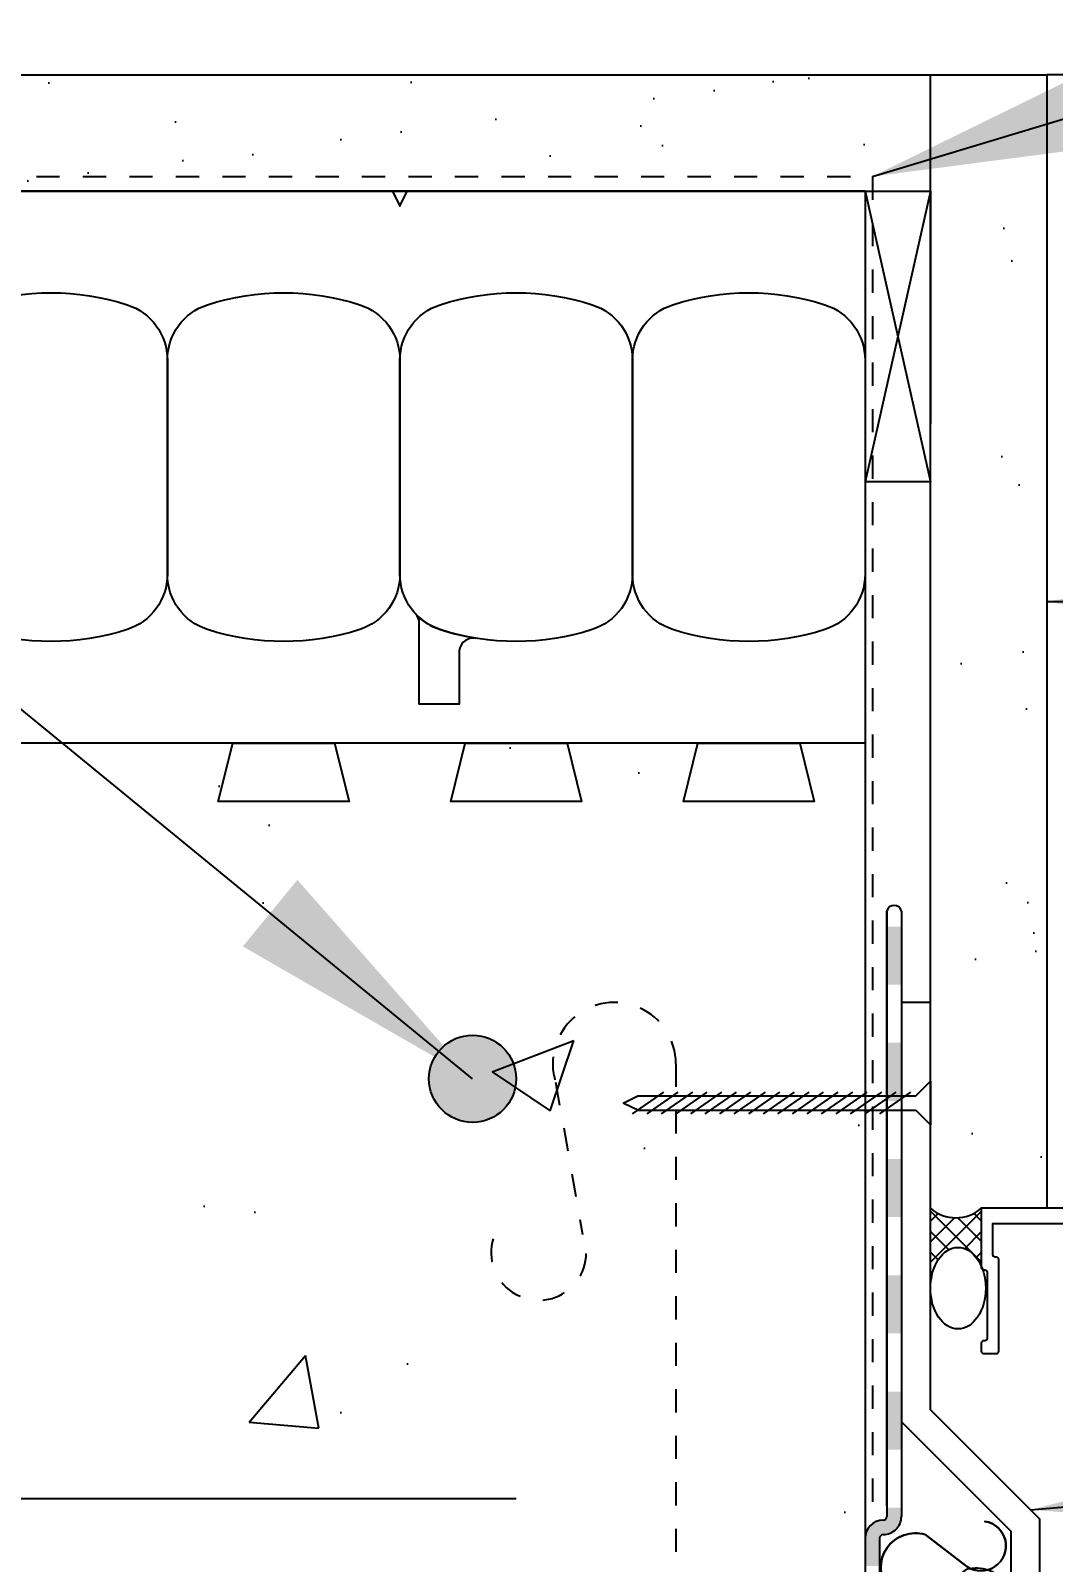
# Model space of a CAD drawing. Header units: inches. Extents: x 2872 to 2928.1, y 452.5 to 518.4.
# Drawn here: x 2903.41 to 2907.81, y 503.17 to 509.76 of the extents above; entities that cross this region are included whole.
import ezdxf

# ---------------------------------------------------------------- set-up
doc = ezdxf.new("R2010")
doc.units = ezdxf.units.IN
doc.header["$LTSCALE"] = 0.5
doc.header["$MEASUREMENT"] = 0
doc.linetypes.add('DASHED2', pattern=[0.375, 0.25, -0.125])
doc.layers.get('Defpoints').update_dxf_attribs({"linetype": 'CONTINUOUS'})
for name, color, linetype in [('HATCH', 12, 'CONTINUOUS'), ('LINE18', 9, 'CONTINUOUS'), ('line25', 2, 'CONTINUOUS'), ('LINE3', 3, 'CONTINUOUS'), ('LINE50', 5, 'CONTINUOUS'), ('LINE65', 3, 'CONTINUOUS'), ('LINE9', 9, 'CONTINUOUS'), ('TEXT', 4, 'CONTINUOUS')]:
    doc.layers.add(name, color=color, linetype=linetype)
doc.styles.add('DIM', font='romans.shx', dxfattribs={"width": 0.7})
doc.dimstyles.new('ext_12', dxfattribs={"dimscale": 12, "dimtxt": 0.09375, "dimasz": 0.09375, "dimexe": 0.09375, "dimexo": 0.0625, "dimgap": 0.0625, "dimtad": 1, "dimdec": 1, "dimzin": 3, "dimdsep": 46, "dimlunit": 4, "dimtxsty": 'DIM', "dimcen": 0.09, "dimdle": 0.09375, "dimclrt": 4, "dimadec": 0, "dimazin": 0, "dimtfac": 1, "dimtdec": 1, "dimtmove": 2, "dimatfit": 3, "dimfxl": 0, "dimfrac": 2, "dimtolj": 1, "dimtzin": 0, "dimarcsym": 0})
doc.dimstyles.new('ext_8', dxfattribs={"dimscale": 8, "dimtxt": 0.09375, "dimasz": 0.09375, "dimexe": 0.09375, "dimexo": 0.0625, "dimgap": 0.0625, "dimtad": 1, "dimdec": 1, "dimzin": 3, "dimdsep": 46, "dimlunit": 4, "dimtxsty": 'DIM', "dimcen": 0.09, "dimdle": 0.09375, "dimclrt": 4, "dimadec": 0, "dimazin": 0, "dimtfac": 1, "dimtdec": 1, "dimtmove": 2, "dimatfit": 3, "dimfxl": 0, "dimfrac": 2, "dimtolj": 1, "dimtzin": 0, "dimarcsym": 0})

# ---------------------------------------------------------------- blocks, each defined once
blk = doc.blocks.new('*D6')
at = {"layer": 'Defpoints', "color": 0}
for p in [(2905.500547310728, 503.4402221318449), (2907.000547310728, 500.1901870661183), (2907.000547310728, 493.0167360923065)]:
    blk.add_point(p, dxfattribs=at)
at = {"layer": 'TEXT', "color": 0, "lineweight": -2}
for p, q in [((2905.500547310728, 502.9402221318449), (2905.500547310728, 492.2667360923065)), ((2907.000547310728, 499.6901870661183), (2907.000547310728, 492.2667360923065)), ((2904.750547310728, 493.0167360923065), (2904.000547310728, 493.0167360923065)), ((2905.500547310728, 493.0167360923065), (2907.000547310728, 493.0167360923065)), ((2907.750547310728, 493.0167360923065), (2908.500547310728, 493.0167360923065))]:
    blk.add_line(p, q, dxfattribs=at)
at = {"layer": 'TEXT', "color": 0}
for points in [[(2904.750547310728, 493.1417360923065), (2904.750547310728, 492.8917360923065), (2905.500547310728, 493.0167360923065)], [(2907.750547310728, 493.1417360923065), (2907.750547310728, 492.8917360923065), (2907.000547310728, 493.0167360923065)]]:
    blk.add_solid(points, dxfattribs=at)
at = {"layer": 'TEXT', "color": 4, "insert": (2906.388596307233, 489.9953182090108), "char_height": 0.75, "attachment_point": 5, "style": 'DIM'}
blk.add_mtext('\\A1;1 1/2" \\P (38mm)MIN. \\PCOVER', dxfattribs=at)

msp = doc.modelspace()

# ---------------------------------------------------------------- hatches: boundary and pattern name
at = {"layer": 'HATCH'}
h = msp.add_hatch(dxfattribs=at)
h.set_pattern_fill('AR-SAND', color=256, scale=0.5)
h.set_pattern_definition([(37.50000000000001, (0, 0), (-0.03149667905480408, 0.9634118845065793), [0, -0.76, 0, -0.85, 0, -0.8125]), (7.499999999999999, (0, 0), (0.8848883526338636, 1.41107303261487), [0, -0.41, 0, -0.685, 0, -0.2625]), (327.5, (-0.615, 0), (1.557070930875748, 0.002829526768482471), [0, -0.25, 0, -0.9, 0, -1.175]), (317.5, (-0.615, 0), (1.503063302286147, 0.4388377824671247), [0, -0.125, 0, -0.59, 0, -0.675])])
h.paths.add_polyline_path([(2907.281797310703, 509.5651870049974), (2883.000547310728, 509.5651870049974), (2883.000547310728, 509.0651870049974), (2907.000547310728, 509.0651870050025), (2907.281797310709, 509.0651870050062)])
h.paths.add_polyline_path([(2907.781797310756, 509.5651870049974), (2907.281797310703, 509.5651870049974), (2907.281797310756, 505.5756038114185), (2907.281797310756, 504.6901533546814, 0.3751925594085658), (2907.50039916507, 504.6901533546812), (2907.781797310756, 504.6901533546812)])
h = msp.add_hatch(dxfattribs=at)
h.set_pattern_fill('AR-CONC', color=256, scale=0.5)
h.set_pattern_definition([(49.99999999999999, (220.6827743864437, -1.49530726244484), (3.586300913003767, -0.3137606749129755), [0.375, -4.125]), (355, (220.6827743864437, -1.49530726244484), (-0.693756668065, 3.760960668500059), [0.3, -3.3]), (100.45144446, (220.9816327914436, -1.521453982444825), (2.89254423363556, 3.447199954843147), [0.3187009599999996, -3.505710559999997]), (46.18420000000001, (220.6827743864437, -0.4953072624448396), (5.336206653357862, -0.8275964039653827), [0.5625, -6.1875]), (96.63563549, (221.1274581114435, -0.5642737974448551), (4.673309728371142, 4.870593003872752), [0.47805171, -5.258568799999999]), (351.1841639899999, (220.6827743864437, -0.4953072624448396), (4.673309725273866, 4.870593001349951), [0.45, -4.950000005]), (21, (221.1827743864437, -0.7453072624448396), (2.984535260592308, -2.013094453326694), [0.375, -4.125]), (326.0000000000001, (221.1827743864437, -0.7453072624448396), (1.216576659607909, 3.625750225234265), [0.3, -3.3]), (71.45144474, (221.4314856564438, -0.9130651324448422), (4.201111883649856, 1.612655764031769), [0.31870095, -3.50571056]), (37.50000000000001, (220.6827743864437, -1.49530726244484), (0.06079927658645334, 1.664469269156557), [0, -3.26, 0, -3.35, 0, -3.3125]), (7.499999999999999, (220.6827743864437, -1.49530726244484), (1.315347687210743, 1.972058559411801), [0, -1.91, 0, -3.185, 0, -1.2625]), (327.5, (219.5677743864439, -1.49530726244484), (2.669112180862045, -0.1127743586718988), [0, -1.25, 0, -3.9, 0, -5.175]), (317.5, (219.0677743864439, -1.49530726244484), (2.915930846711931, 0.5005249116615886), [0, -1.625, 0, -2.59, 0, -3.675])])
h.paths.add_polyline_path([(2883.000547310728, 506.6901870049977), (2886.625503356109, 506.6901870049977), (2886.625503385341, 506.6278393954109), (2886.750503116109, 506.6278393924932), (2886.750503116109, 506.4090398330109), (2886.703003221109, 506.4090398330109), (2886.670476376163, 506.3955667699569), (2886.657003313109, 506.3612899285109), (2886.670476375129, 506.3287630795984), (2886.703003221109, 506.3152900205109), (2886.750503116109, 506.3152900205109), (2886.756871168439, 506.2282734496961), (2886.782262839, 506.1623927555044), (2886.859877600487, 506.0776413695697), (2886.859877600487, 500.8028028941262), (2886.816134277899, 500.7649475042248), (2886.782262839, 500.7180515081914), (2886.755094436629, 500.6437966846535), (2886.750503116109, 500.5651542431849), (2886.703003221109, 500.5651542431849), (2886.670476373458, 500.5516811824265), (2886.657003313109, 500.5174043386849), (2886.670476376165, 500.4848774937369), (2886.703003221109, 500.4714044306849), (2886.750503116109, 500.4714044306849), (2886.750503116109, 500.2526048712026), (2886.625503385341, 500.2526048682849), (2886.625503356109, 500.1901544306761), (2883.000547310728, 500.1901544306761), (2883.000547310728, 502.4714370049999), (2882.000547310728, 503.4714370049999), (2884.000547310728, 503.4714370049999), (2883.000547310728, 504.4714370049999)])
h.paths.add_polyline_path([(2887.375501826109, 506.6902898330198), (2894.625503356109, 506.6902898330198), (2894.625503356109, 506.6278393954109), (2894.750503116109, 506.6278393924932), (2894.750503116109, 506.4090398330109), (2894.703003221109, 506.4090398330109), (2894.657003313109, 506.3612899285109), (2894.703003221109, 506.3152900205109), (2894.750503116109, 506.3152900205109), (2894.77251564944, 506.1817647758703), (2894.859877600487, 506.0776413695692), (2894.860026537445, 500.80290414317), (2894.782262839, 500.7180515081914), (2894.750503116109, 500.5651542431849), (2894.703003221109, 500.5651542431849), (2894.657003313109, 500.5174043386849), (2894.703003221109, 500.4714044306849), (2894.750503116109, 500.4714044306849), (2894.750503116109, 500.2526048712026), (2894.625503385341, 500.2526048682849), (2894.625503356109, 500.1901870050025), (2887.375501826109, 500.1901870050025), (2887.375501826109, 500.2526048656541), (2887.25050207611, 500.2526048682849), (2887.250502076109, 500.4714044306849), (2887.297248727867, 500.4714044306849), (2887.343995379625, 500.5166304982723), (2887.310906277308, 500.5633071448511), (2887.250502076109, 500.5651542431776), (2887.228489545713, 500.6986794849687), (2887.141127600487, 500.8028028923809), (2887.141127600487, 506.077641371315), (2887.19202051641, 506.1236520879098), (2887.228489545712, 506.1817647787236), (2887.247741675366, 506.2472917729214), (2887.250502076109, 506.3152900205109), (2887.298775678011, 506.3152965275808), (2887.330528826055, 506.328763083565), (2887.343995144069, 506.3605022122406), (2887.331700684619, 506.3943510878218), (2887.298778049105, 506.4090332859935), (2887.250502076109, 506.4090398330109), (2887.25050207611, 506.6278393954109), (2887.375501826109, 506.6278393980417)])
h.paths.add_polyline_path([(2895.375501826109, 506.6902898330198), (2902.625503356109, 506.6902898330198), (2902.625503356109, 506.6278393954109), (2902.750503116109, 506.6278393924932), (2902.750503116109, 506.4090398330109), (2902.703003221109, 506.4090398330109), (2902.657003313109, 506.3612899285109), (2902.703003221109, 506.3152900205109), (2902.750503116109, 506.3152900205109), (2902.77251564944, 506.1817647758703), (2902.859877600487, 506.0776413695692), (2902.860026537445, 500.80290414317), (2902.782262839, 500.7180515081914), (2902.750503116109, 500.5651542431849), (2902.703003221109, 500.5651542431849), (2902.657003313109, 500.5174043386849), (2902.703003221109, 500.4714044306849), (2902.750503116109, 500.4714044306849), (2902.750503116109, 500.2526048712026), (2902.625503385341, 500.2526048682849), (2902.625503356109, 500.1901870050025), (2895.375501826109, 500.1901870050025), (2895.375501826109, 500.2526048656541), (2895.25050207611, 500.2526048682849), (2895.250502076109, 500.4714044306849), (2895.297248727867, 500.4714044306849), (2895.343995379625, 500.5166304982723), (2895.310906277308, 500.5633071448511), (2895.250502076109, 500.5651542431776), (2895.228489545713, 500.6986794849687), (2895.141127600487, 500.8028028923809), (2895.141127600487, 506.077641371315), (2895.19202051641, 506.1236520879098), (2895.228489545712, 506.1817647787236), (2895.247741675366, 506.2472917729214), (2895.250502076109, 506.3152900205109), (2895.298775678011, 506.3152965275808), (2895.330528826055, 506.328763083565), (2895.343995144069, 506.3605022122406), (2895.331700684619, 506.3943510878218), (2895.298778049105, 506.4090332859935), (2895.250502076109, 506.4090398330109), (2895.25050207611, 506.6278393954109), (2895.375501826109, 506.6278393980417)])
h.paths.add_polyline_path([(2903.375501826109, 506.6902898330198), (2907.000547310728, 506.6901870050024), (2907.000547310727, 503.2706904664636), (2907.000547310728, 500.6901873716967), (2907.000547310728, 500.1901870050025), (2905.500547310729, 500.1901870050025), (2903.375501826109, 500.1901870050025), (2903.375501815339, 500.2526048682849), (2903.250502076109, 500.2526048682849), (2903.250502076109, 500.4714044306849), (2903.298772951438, 500.4714108919695), (2903.330800274501, 500.4851512227838), (2903.344001889109, 500.5174043386849), (2903.331417972501, 500.5507670352347), (2903.298769377561, 500.5651478416689), (2903.250502076109, 500.5651542431849), (2903.247741675365, 500.6331524907744), (2903.228489545711, 500.6986794849723), (2903.19202051641, 500.7567921757859), (2903.141127600487, 500.802802892381), (2903.141127600487, 506.0776413713148), (2903.19202051641, 506.1236520879099), (2903.228489545711, 506.1817647787236), (2903.247741675365, 506.2472917729215), (2903.250502076109, 506.3152900205109), (2903.298772885682, 506.3152964806934), (2903.344001889109, 506.362164926761), (2903.29877521994, 506.4090333336443), (2903.250502076109, 506.4090398330109), (2903.250502076108, 506.6278393954109), (2903.375501826109, 506.6278393980417)])
h = msp.add_hatch(color=7, dxfattribs=at)
h.dxf.hatch_style = 1
h.paths.add_polyline_path([(2907.063047310728, 499.9018795331803), (2907.000547310728, 499.9018795331803), (2907.000547310728, 499.6844626234768), (2907.000547310728, 499.6818509843639, 1), (2907.063047310728, 499.6844626234659)])
h.paths.add_polyline_path([(2907.063047310728, 500.4018795331803), (2907.000547310728, 500.4018795331803), (2907.000547310728, 500.1518795331803), (2907.063047310728, 500.1518795331803)])
h.paths.add_polyline_path([(2907.063047310728, 500.9018795331803), (2907.000547310728, 500.9018795331803), (2907.000547310728, 500.6518795331803), (2907.063047310728, 500.6518795331803)])
h.paths.add_polyline_path([(2907.063047310728, 501.4018795331803), (2907.000547310728, 501.4018795331803), (2907.000547310728, 501.1518795331803), (2907.063047310728, 501.1518795331803)])
h.paths.add_polyline_path([(2907.063047310728, 501.9018795331803), (2907.000547310728, 501.9018795331803), (2907.000547310728, 501.6518795331803), (2907.063047310728, 501.6518795331803)])
h.paths.add_polyline_path([(2907.063047310728, 502.4018795331803), (2907.000547310728, 502.4018795331803), (2907.000547310728, 502.1518795331803), (2907.063047310728, 502.1518795331803)])
h.paths.add_polyline_path([(2907.063047310728, 502.9018795331803), (2907.000547310728, 502.9018795331803), (2907.000547310728, 502.6518795331803), (2907.063047310728, 502.6518795331803)])
h.paths.add_polyline_path([(2907.063047310728, 503.2706904664636, -0.4142135623756731), (2907.078672310728, 503.2863154664636, 0.4142135623746366), (2907.156797310728, 503.3644404664636), (2907.156797310729, 503.4018795331803), (2907.094297310728, 503.4018795331803), (2907.094297310728, 503.3644404664636, -0.4142135623755346), (2907.078672310728, 503.3488154664636, 0.4142135623745082), (2907.000547310728, 503.2706904664636), (2907.000547310728, 503.1518795331803), (2907.063047310728, 503.1518795331803)])
h.paths.add_polyline_path([(2907.156797310756, 503.9018795331803), (2907.094297310728, 503.9018795331803), (2907.094297310728, 503.6518795331803), (2907.156797310756, 503.6518795331803)])
h.paths.add_polyline_path([(2907.156797310756, 504.4018795331803), (2907.094297310728, 504.4018795331803), (2907.094297310728, 504.1518795331803), (2907.156797310756, 504.1518795331803)])
h.paths.add_polyline_path([(2907.156797310756, 504.9018795331803), (2907.094297310728, 504.9018795331803), (2907.094297310728, 504.6518795331803), (2907.156797310756, 504.6518795331803)])
h.paths.add_polyline_path([(2907.156797310756, 505.4018795331803), (2907.094297310728, 505.4018795331803), (2907.094297310728, 505.1518795331803), (2907.156797310756, 505.1518795331803)])
h.paths.add_polyline_path([(2907.156797310755, 505.9018795331803), (2907.094297310728, 505.9018795331803), (2907.094297310728, 505.6518795331803), (2907.156797310753, 505.6518795331803)])
h = msp.add_hatch(dxfattribs=at)
h.set_pattern_fill('ANSI37', color=256, scale=0.5, angle=90, style=0)
h.set_pattern_definition([(135, (4.232452700516205, 22.01183613349787), (-0.04419417382415922, -0.04419417382415922), []), (225, (4.232452700516205, 22.01183613349787), (0.04419417382415922, -0.04419417382415922), [])])
edge = h.paths.add_edge_path()
edge.add_arc((2907.391098237913, 504.8153086818277), 0.1661642217521128, 228.8685655293802, 311.1314344708668, ccw=False)
edge.add_line((2907.281797310756, 504.6901533546814), (2907.281797310756, 504.346391965567))
edge.add_ellipse((2907.40049341312, 504.346391965567), major_axis=(1.074093224865463e-17, 0.1754127354292336), ratio=0.6766675297186084, start_angle=-777.319396090199, end_angle=-629.9999999999999, ccw=False)
edge.add_line((2907.500399165071, 504.4411070221947), (2907.500399165071, 504.690153354682))
edge = h.paths.add_edge_path()
edge.add_ellipse((2907.281054201112, 500.2536465972562), major_axis=(1.630721233958011e-17, 0.2663169879010638), ratio=0.8241799043534446, start_angle=816.671353963004, end_angle=989.9999999999754, ccw=False)
edge.add_line((2907.063047310728, 500.2227074424091), (2907.063047310728, 499.6844626234659))
edge.add_arc((2907.031797310728, 499.683156803914), 0.03127727073610823, -177.60721764996947, 2.3927823500304726, ccw=False)
edge.add_line((2907.000547310728, 499.6818509843621), (2907.000547310728, 499.4344626234766))
edge.add_arc((2907.761869981091, 498.5624229561753), 1.15761193400676, 103.04656695159878, 131.1221540485096, ccw=False)
edge.add_line((2907.500547310728, 499.690153354679), (2907.500547310728, 500.2536465972649))
at = {"layer": 'LINE65'}
msp.add_hatch(color=256, dxfattribs=at).paths.add_polyline_path([(2905.125547310728, 505.2467822742234, 1), (2905.500547310728, 505.2467822742234, 1)])

# ---------------------------------------------------------------- linework, layer by layer
at = {"layer": 'HATCH'}
for p, q in [((2917.167878783911, 509.5651870053279), (2907.781797310756, 509.5651870049974)), ((2907.000547310728, 509.0651870050025), (2907.281797310709, 507.8151870050062)), ((2907.281797310709, 509.0651870050062), (2907.000547310728, 507.8151870050062))]:
    msp.add_line(p, q, dxfattribs=at)
at = {"layer": 'HATCH', "color": 4, "linetype": 'DASHED2', "ltscale": 0.5}
for p, q in [((2896.237262357914, 509.1276870049974), (2907.031797310728, 509.1276870049974)), ((2907.031797310728, 509.1276870049974), (2907.031797310728, 503.4108382305613))]:
    msp.add_line(p, q, dxfattribs=at)
at = {"layer": 'HATCH'}
msp.add_lwpolyline([(2907.258770223302, 502.9994248848736, -1.331509838655778), (2907.258770223302, 503.2865589603465), (2907.438499628508, 503.1491678985698, 1.25386884222624), (2907.515544091794, 503.3433133549719, -1.253868842176588), (2907.438499628508, 503.1491678985698), (2907.258770223302, 503.2865589603465, 1.331509838655574), (2907.258770223302, 502.9994248848736), (2907.438414455904, 503.1373455893635, -1.331509838655574), (2907.438414455904, 502.8502115138914), (2907.258685050697, 502.9876025756681, 1.331509838655574), (2907.258685050697, 502.7004685001953), (2907.438329283299, 502.8383892046851, -1.331509838655574), (2907.438329283299, 502.5512551292122), (2907.258599878093, 502.6886461909897, 1.331509838655574), (2907.258599878093, 502.4015121155168), (2907.438244110695, 502.5394328200067, -1.331509838655574), (2907.438244110695, 502.2522987445338), (2907.258514705489, 502.3896898063105, 1.331509838655574), (2907.258514705489, 502.1025557308384), (2907.438158938091, 502.2404764353283, -1.331509838655574), (2907.438158938091, 501.9533423598555)], format="xyb", dxfattribs=at)
at = {"layer": 'LINE18'}
msp.add_lwpolyline([(2908.125399165073, 504.6901533546812), (2907.500399165071, 504.6901533546812), (2907.500399165071, 504.4351533546811, 0.414213562373043), (2907.510399165071, 504.4251533546809), (2907.51539916507, 504.4251533546809, -0.414213562372991), (2907.525399165071, 504.4151533546811), (2907.525399165071, 504.1301533546813, -0.4142135623731992), (2907.515399165071, 504.1201533546811), (2907.510399165071, 504.1201533546811, 0.4142135623731992), (2907.500399165071, 504.1101533546813), (2907.500399165071, 504.075153354681, 0.4142135623730951), (2907.510399165071, 504.0651533546812), (2907.565399165071, 504.0651533546812, 0.4142135623730951), (2907.57539916507, 504.075153354681), (2907.57539916507, 504.470153354681, 0.4142135623730951), (2907.565399165071, 504.4801533546812), (2907.560399165071, 504.4801533546812, -0.4142135623730951), (2907.550399165071, 504.490153354681), (2907.550399165071, 504.6251533546812), (2908.060399165071, 504.6251533546812)], format="xyb", dxfattribs=at)
at = {"layer": 'line25'}
msp.add_line((2907.000547310728, 506.6901870049963), (2883.000547310728, 506.6901870049977), dxfattribs=at)
for points in [[(2904.719381310373, 506.6901870050025), (2904.781713311084, 506.4401870050025), (2904.219381310373, 506.4401870050025), (2904.281713311084, 506.6901870050025)], [(2905.719381310373, 506.6901870050025), (2905.781713311084, 506.4401870050025), (2905.219381310373, 506.4401870050025), (2905.281713311084, 506.6901870050025)], [(2906.719381310373, 506.6901870050025), (2906.781713311084, 506.4401870050025), (2906.219381310373, 506.4401870050025), (2906.281713311084, 506.6901870050025)]]:
    msp.add_lwpolyline(points, close=True, dxfattribs=at)
at = {"layer": 'line25', "color": 12}
msp.add_arc((2907.391098237913, 504.8153086818278), 0.1661642217522626, 228.8685655293986, 311.1314344706749, dxfattribs=at)
msp.add_ellipse((2907.40049341312, 504.346391965567), major_axis=(1.074093224865462e-17, 0.1754127354292335), ratio=0.6766675297186084, start_param=-14.13716694115407, end_param=-7.853981633974483, dxfattribs=at)
at = {"layer": 'LINE3'}
msp.add_line((2905.500547310728, 503.4402221318449), (2882.03176218388, 503.4402221318475), dxfattribs=at)
at = {"layer": 'LINE50'}
msp.add_line((2883.000547310728, 509.0651870049974), (2907.000547310728, 509.0651870050025), dxfattribs=at)
at = {"layer": 'LINE50', "linetype": 'DASHED2', "ltscale": 0.5}
for p, q in [((2906.187032132543, 505.3116553318483), (2906.187032132543, 500.815187005002)), ((2905.66969154875, 505.2324305653798), (2905.786191793793, 504.5773899071233))]:
    msp.add_line(p, q, dxfattribs=at)
for centre, radius, start, end in [((2905.922425725572, 505.3108059942489), 0.2646077700756188, 0.1839082177188928, 197.2291928623074), ((2905.597497981541, 504.498693506214), 0.204446761525902, 162.8192353057794, 22.63900264011372)]:
    msp.add_arc(centre, radius, start, end, dxfattribs=at)
at = {"layer": 'LINE65'}
msp.add_circle((2905.313047310728, 505.2467822742234), 0.1875, dxfattribs=at)
at = {"layer": 'LINE9'}
for p, q in [((2883.000547310728, 509.5651870049974), (2907.781797310756, 509.5651870049974)), ((2907.281797310756, 505.5756038114185), (2907.281797310703, 509.5651870053232)), ((2907.781797310756, 509.5651870049974), (2907.781797310756, 504.6901533546812)), ((2907.000547310728, 509.0651870050025), (2883.000547310728, 509.0651870049974)), ((2907.000547310728, 509.0651870050025), (2907.000547310728, 500.6901873716967)), ((2907.000547310728, 509.0651870050025), (2907.281797310709, 509.0651870050062)), ((2907.281797310709, 509.0651870050062), (2907.281797310709, 508.0651870050062)), ((2907.281797310709, 507.8151870050062), (2907.000547310728, 507.8151870050062)), ((2905.960683066773, 505.1425375728485), (2906.023183066773, 505.1737875728485)), ((2906.000868254167, 505.0956625728485), (2906.1347571298, 505.1894125728485)), ((2906.023183066773, 505.1737875728485), (2907.219297310756, 505.1737875728485)), ((2906.063368254167, 505.0956625728485), (2906.1972571298, 505.1894125728485)), ((2906.125868254167, 505.0956625728485), (2906.2597571298, 505.1894125728485)), ((2906.188368254167, 505.0956625728485), (2906.3222571298, 505.1894125728485)), ((2906.250868254167, 505.0956625728485), (2906.3847571298, 505.1894125728485)), ((2906.313368254167, 505.0956625728485), (2906.4472571298, 505.1894125728485)), ((2906.375868254167, 505.0956625728485), (2906.5097571298, 505.1894125728485)), ((2906.438368254167, 505.0956625728485), (2906.5722571298, 505.1894125728485)), ((2906.500868254167, 505.0956625728485), (2906.6347571298, 505.1894125728485)), ((2906.563368254167, 505.0956625728485), (2906.6972571298, 505.1894125728485)), ((2906.625868254167, 505.0956625728485), (2906.7597571298, 505.1894125728485)), ((2906.688368254167, 505.0956625728485), (2906.8222571298, 505.1894125728485)), ((2906.750868254167, 505.0956625728485), (2906.8847571298, 505.1894125728485)), ((2906.813368254167, 505.0956625728485), (2906.9472571298, 505.1894125728485)), ((2906.875868254167, 505.0956625728485), (2907.0097571298, 505.1894125728485)), ((2906.938368254167, 505.0956625728485), (2907.0722571298, 505.1894125728485)), ((2907.000868254167, 505.0956625728485), (2907.1347571298, 505.1894125728485)), ((2907.063368254167, 505.0956625728485), (2907.1972571298, 505.1894125728485)), ((2907.219297310756, 505.1737875728485), (2907.281797310756, 505.2362875728485)), ((2907.281797310756, 505.2362875728485), (2907.281797310756, 505.0487875728485)), ((2906.023183066773, 505.1112875728485), (2905.960683066773, 505.1425375728485)), ((2906.023183066773, 505.1112875728485), (2907.219297310756, 505.1112875728485)), ((2907.219297310756, 505.1112875728485), (2907.281797310756, 505.0487875728485))]:
    msp.add_line(p, q, dxfattribs=at)
at = {"layer": 'LINE9', "ltscale": 0.5}
for p, q in [((2907.094297310728, 505.9683262957171), (2907.094297310728, 503.3644404664636)), ((2907.094297310728, 503.4108382305613), (2907.094297310728, 505.9683262957171)), ((2907.156797310756, 505.9683262957166), (2907.156797310728, 503.3644404664636)), ((2907.000547310728, 503.3488154664636), (2907.000547310728, 499.6844626234768)), ((2907.063047310728, 503.2706904664636), (2907.063047310728, 499.6844626234768))]:
    msp.add_line(p, q, dxfattribs=at)
at = {"layer": 'LINE9'}
msp.add_lwpolyline([(2904.969297310728, 509.0651870050025), (2905.000547310728, 509.0007022135502), (2905.031797310728, 509.0651870050025)], close=True, dxfattribs=at)
for points in [[(2903.827470387651, 507.179233221798, -0.1576707807867563), (2903.173624233805, 507.179233221798, -0.325304629325042), (2903.000547310728, 507.4171047001988), (2903.000547310728, 508.3382693098057, -0.3253046293250404), (2903.173624233805, 508.5761407882065, -0.1576707807867641), (2903.827470387651, 508.5761407882065, -0.3253046293250395), (2904.000547310728, 508.3382693098057), (2904.000547310728, 507.4171047001988, -0.3253046293250305)], [(2904.827470387651, 507.179233221798, -0.1576707807867563), (2904.173624233805, 507.179233221798, -0.325304629325042), (2904.000547310728, 507.4171047001988), (2904.000547310728, 508.3382693098057, -0.3253046293250404), (2904.173624233805, 508.5761407882065, -0.1576707807867641), (2904.827470387651, 508.5761407882065, -0.3253046293250395), (2905.000547310728, 508.3382693098057), (2905.000547310728, 507.4171047001988, -0.3253046293250305)], [(2905.827470387651, 507.179233221798, -0.1576707807867563), (2905.173624233805, 507.179233221798, -0.325304629325042), (2905.000547310728, 507.4171047001988), (2905.000547310728, 508.3382693098057, -0.3253046293250404), (2905.173624233805, 508.5761407882065, -0.1576707807867641), (2905.827470387651, 508.5761407882065, -0.3253046293250395), (2906.000547310728, 508.3382693098057), (2906.000547310728, 507.4171047001988, -0.3253046293250305)], [(2906.827470387651, 507.179233221798, -0.1576707807867563), (2906.173624233805, 507.179233221798, -0.325304629325042), (2906.000547310728, 507.4171047001988), (2906.000547310728, 508.3382693098057, -0.3253046293250404), (2906.173624233805, 508.5761407882065, -0.1576707807867641), (2906.827470387651, 508.5761407882065, -0.3253046293250395), (2907.000547310728, 508.3382693098057), (2907.000547310728, 507.4171047001988, -0.3253046293250305)], [(2905.173624233805, 507.179233221798, 0.03726669551365532), (2905.327319629036, 507.1419034458946, 0.4630356070046749), (2905.254629765407, 507.0802397071235), (2905.254629765407, 506.8586413556546), (2905.083798058335, 506.8586413556546), (2905.083798058335, 507.2047346687037, 0.1890023580125322), (2905.067147908814, 507.2472086750028, 0.1284073578147628)]]:
    msp.add_lwpolyline(points, format="xyb", close=True, dxfattribs=at)
msp.add_lwpolyline([(2907.281797310756, 505.5756038114185), (2907.156797310756, 505.5756038114185), (2907.156797310756, 503.7718010402292), (2907.627189755181, 503.301408595804), (2907.627189755181, 502.2809372644493), (2907.752189755181, 502.2809372644493), (2907.752189755181, 503.3531852911002), (2907.281797310756, 503.8235777355259), (2907.281797310756, 505.5756038114185)], dxfattribs=at)
at = {"layer": 'LINE9', "ltscale": 0.5}
for centre, radius, start, end in [((2907.125547310742, 505.9606986280264), 0.03216743407984256, 13.71685304384664, 166.2831469557678), ((2907.078672310728, 503.2706904664636), 0.078125, 90.00000000002606, 180.0000000000065), ((2907.078672310728, 503.3644404664636), 0.015625, 269.9999999999739, 0), ((2907.078672310728, 503.3644404664636), 0.078125, 269.9999999999739, 0), ((2907.078672310728, 503.2706904664636), 0.015625, 90.00000000002606, 180.0000000000065)]:
    msp.add_arc(centre, radius, start, end, dxfattribs=at)

# ---------------------------------------------------------------- dimensions: what is measured, and where the dimension line sits
at = {"layer": 'TEXT'}
dim = msp.add_linear_dim(base=(2907.000547310728, 493.0167360923065), p1=(2905.500547310728, 503.4402221318449), p2=(2907.000547310728, 500.1901870661183), text='<> \\P (38mm)MIN. \\PCOVER', dimstyle='ext_8', dxfattribs=at)
dim.commit()
dim.dimension.update_dxf_attribs({"geometry": '*D6', "text_midpoint": (2906.388596307233, 489.9953182090108), "dimtype": 160})

# ---------------------------------------------------------------- leaders
for points in [[(2905.313047310728, 505.2467822742234), (2889.642386798555, 518.0704216977942), (2886.092310191814, 518.0704216977942)], [(2907.031797310728, 509.1276870049974), (2917.739889290376, 512.3555283368667), (2919.444304829398, 512.3555283368667)], [(2907.781797310706, 507.2994041674362), (2917.877372934473, 507.2994041674362), (2919.581788473495, 507.2994041674362)], [(2907.71191092569, 503.3934641205918), (2917.414164966754, 504.2362293926868), (2919.318955585346, 504.2362293926868)]]:
    msp.add_leader(points, dimstyle='ext_12', override={"dimgap": 0.0625, "dimtad": 0}, dxfattribs=at)

doc.saveas('drawing.dxf')
